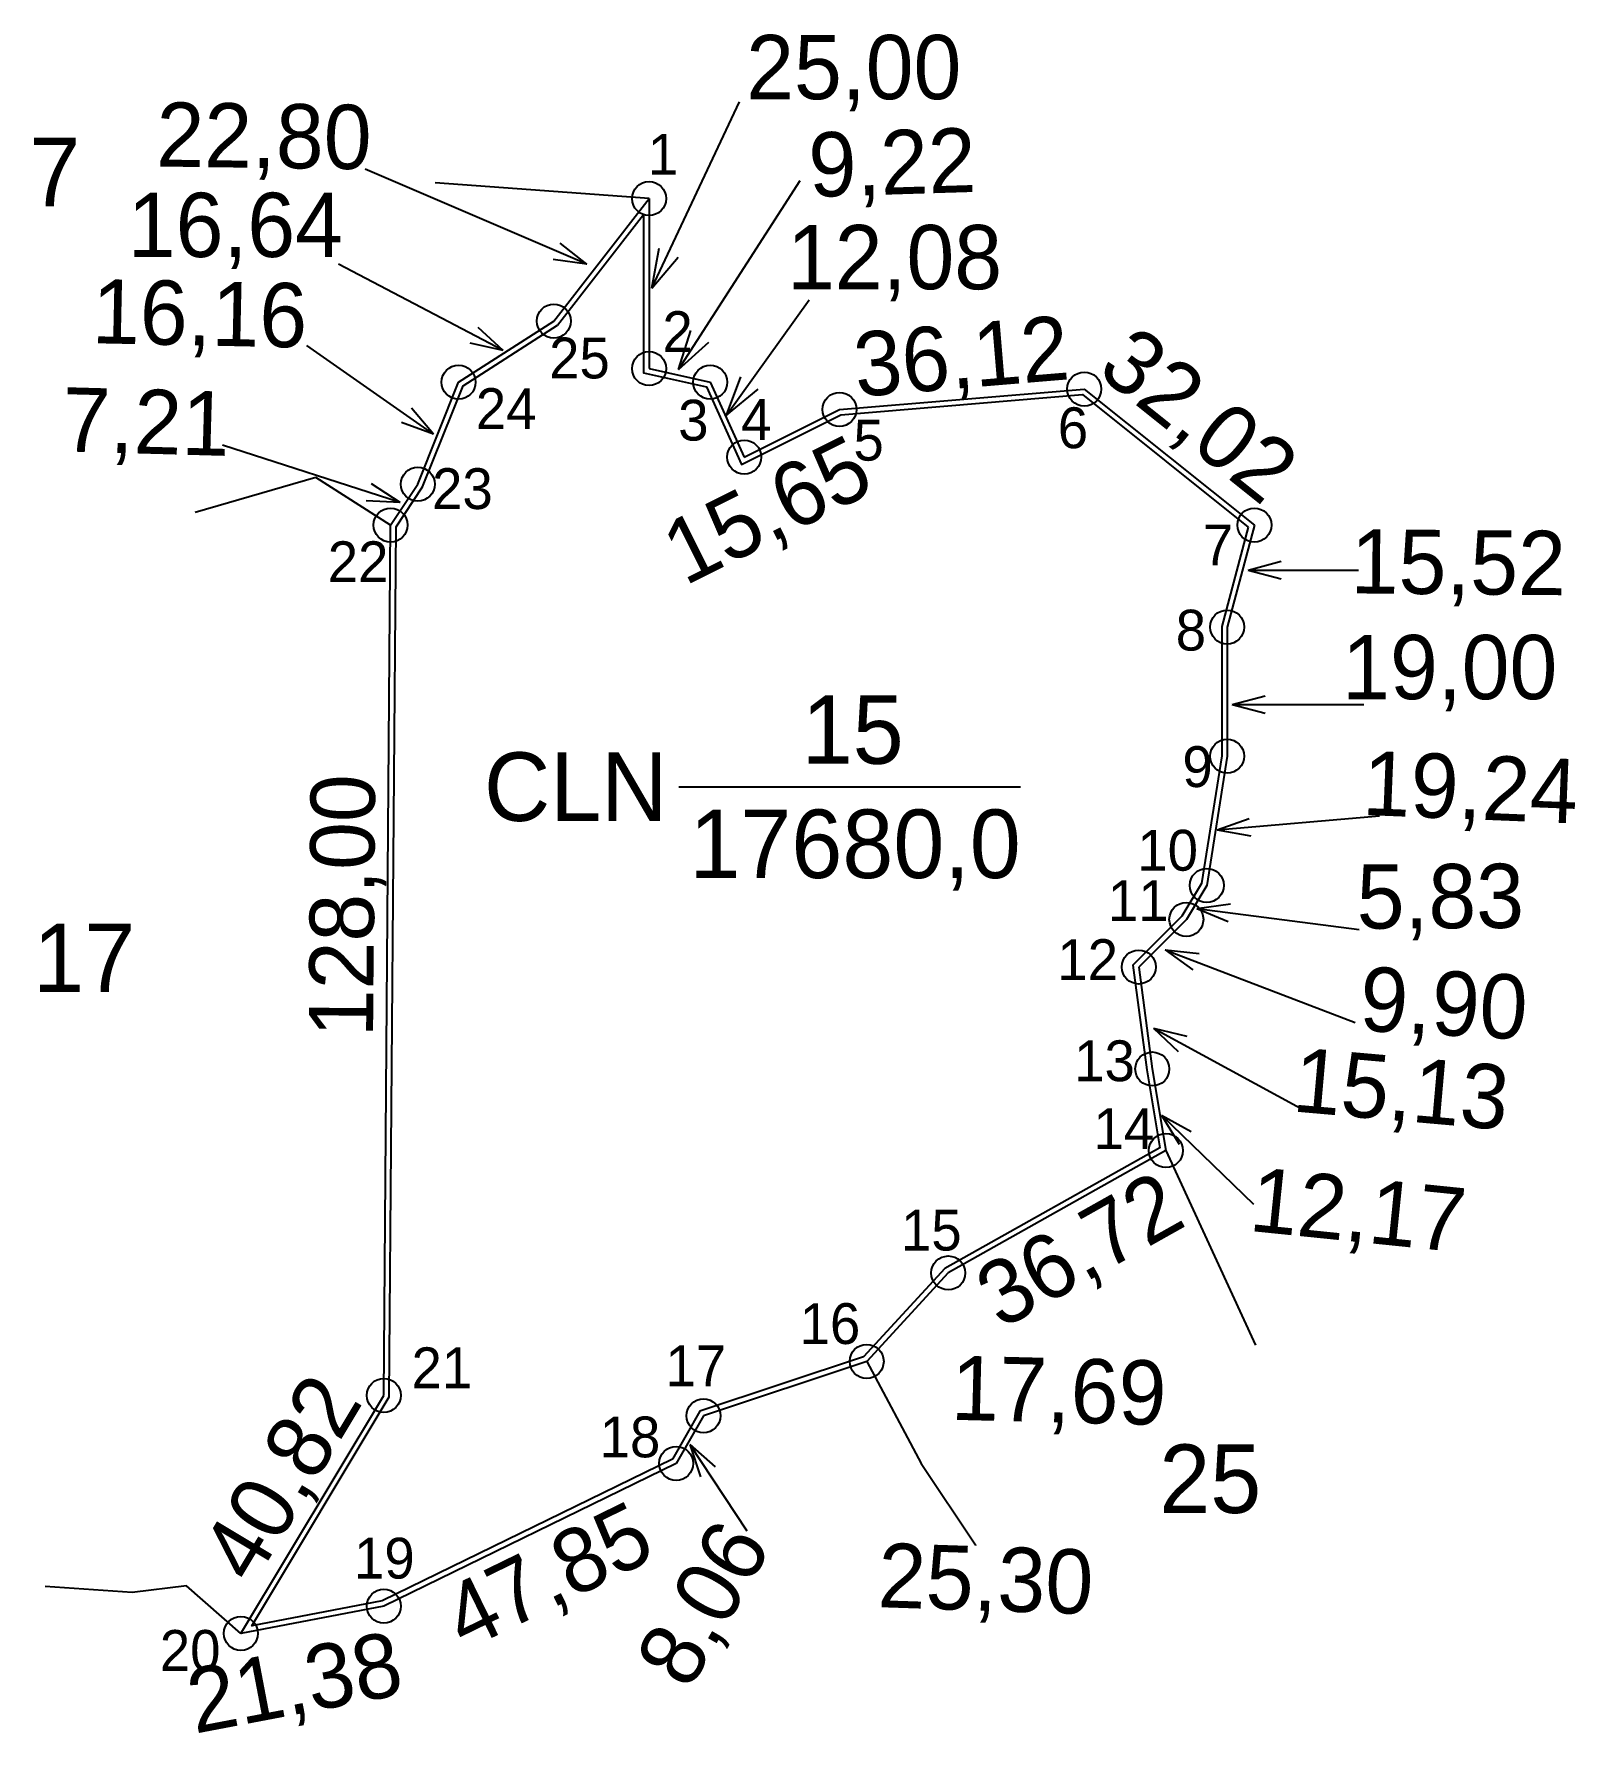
# Model space of a CAD drawing. Extents: x 553752 to 553978, y 1840775 to 1841025.
import ezdxf

# ---------------------------------------------------------------- set-up
doc = ezdxf.new("R2010")
doc.units = 0
for name, color, linetype in [('CanhThua', 7, 'Continuous'), ('ChieuDaiCanhThua', 7, 'Continuous'), ('Level 2', 7, 'Continuous'), ('Level 35', 7, 'Continuous'), ('MocDinhThua', 7, 'Continuous'), ('NhanDiaChinhThua', 7, 'Continuous'), ('NhanTuCan', 7, 'Continuous'), ('RauThua', 7, 'Continuous'), ('SoHieuDinhThua', 7, 'Continuous')]:
    doc.layers.add(name, color=color, linetype=linetype)

msp = doc.modelspace()

# ---------------------------------------------------------------- linework, layer by layer
at = {"layer": 'CanhThua'}
for p, q in [((553828, 1840983), (553842, 1841001)), ((553842, 1841001), (553842, 1840976)), ((553814, 1840974), (553828, 1840983)), ((553842, 1840976), (553851, 1840974)), ((553808, 1840959), (553814, 1840974)), ((553851, 1840974), (553856, 1840963)), ((553870, 1840970), (553906, 1840973)), ((553906, 1840973), (553931, 1840953)), ((553856, 1840963), (553870, 1840970)), ((553804, 1840953), (553808, 1840959)), ((553803, 1840825), (553804, 1840953)), ((553931, 1840953), (553927, 1840938)), ((553927, 1840938), (553927, 1840919)), ((553927, 1840919), (553924, 1840900)), ((553924, 1840900), (553921, 1840895)), ((553921, 1840895), (553914, 1840888)), ((553914, 1840888), (553916, 1840873)), ((553916, 1840873), (553918, 1840861)), ((553918, 1840861), (553886, 1840843)), ((553886, 1840843), (553874, 1840830)), ((553874, 1840830), (553850, 1840822)), ((553782, 1840790), (553803, 1840825)), ((553850, 1840822), (553846, 1840815)), ((553846, 1840815), (553803, 1840794)), ((553803, 1840794), (553782, 1840790))]:
    msp.add_line(p, q, dxfattribs=at)
at = {"layer": 'Level 2'}
msp.add_lwpolyline([(553930.09, 1840952.7), (553926.2, 1840938.1), (553926.2, 1840919.06), (553923.23, 1840900.28), (553920.36, 1840895.5), (553913.15, 1840888.29), (553915.21, 1840872.88), (553917.12, 1840861.42), (553885.5, 1840843.64), (553873.55, 1840830.69), (553849.46, 1840822.66), (553845.43, 1840815.61), (553802.75, 1840794.77), (553783.61, 1840791.12), (553803.8, 1840824.78), (553804.8, 1840952.75), (553808.71, 1840958.63), (553814.65, 1840973.47), (553828.55, 1840982.4), (553841.2, 1840998.67), (553841.2, 1840975.36), (553850.44, 1840973.31), (553855.62, 1840961.91), (553870.22, 1840969.22), (553905.75, 1840972.18)], close=True, dxfattribs=at)
at = {"layer": 'Level 35'}
for p, q in [((553842.42, 1840987.81), (553855.28, 1841015.22)), ((553832.86, 1840991.35), (553800.25, 1841005.34)), ((553846.33, 1840975.87), (553864.22, 1841003.66)), ((553832.86, 1840991.35), (553828.94, 1840994.44)), ((553842.42, 1840987.81), (553843.47, 1840993.71)), ((553820.56, 1840978.67), (553796.34, 1840991.35)), ((553832.86, 1840991.35), (553827.92, 1840992.07)), ((553842.42, 1840987.81), (553846.28, 1840992.4)), ((553853.41, 1840969.16), (553865.53, 1840986.13)), ((553820.56, 1840978.67), (553816.89, 1840982.06)), ((553846.33, 1840975.87), (553848.16, 1840981.59)), ((553810.31, 1840966.36), (553791.68, 1840979.42)), ((553820.56, 1840978.67), (553815.69, 1840979.76)), ((553846.33, 1840975.87), (553850.77, 1840979.91)), ((553853.41, 1840969.16), (553855.52, 1840974.78)), ((553853.41, 1840969.16), (553858.04, 1840972.97)), ((553810.31, 1840966.36), (553805.62, 1840968.07)), ((553810.31, 1840966.36), (553807.1, 1840970.19)), ((553805.4, 1840956.33), (553779.31, 1840964.72)), ((553805.4, 1840956.33), (553801.2, 1840959.04)), ((553805.4, 1840956.33), (553800.4, 1840956.57)), ((553930.1, 1840946.38), (553934.93, 1840947.68)), ((553930.1, 1840946.38), (553946.31, 1840946.38)), ((553930.1, 1840946.38), (553934.93, 1840945.09)), ((553927.74, 1840926.6), (553932.57, 1840927.9)), ((553927.74, 1840926.6), (553947.12, 1840926.6)), ((553927.74, 1840926.6), (553932.57, 1840925.31)), ((553925.55, 1840908.16), (553949.4, 1840910.21)), ((553925.55, 1840908.16), (553930.25, 1840909.86)), ((553925.55, 1840908.16), (553930.47, 1840907.28)), ((553922.54, 1840896.61), (553927.5, 1840897.28)), ((553922.54, 1840896.61), (553946.4, 1840893.52)), ((553922.54, 1840896.61), (553927.17, 1840894.71)), ((553917.9, 1840890.52), (553945.8, 1840879.86)), ((553917.9, 1840890.52), (553921.95, 1840887.59)), ((553917.9, 1840890.52), (553922.87, 1840890.01)), ((553916.19, 1840879.01), (553938.34, 1840866.97)), ((553916.19, 1840879.01), (553919.82, 1840875.57)), ((553916.19, 1840879.01), (553921.05, 1840877.84)), ((553917.36, 1840866.22), (553930.89, 1840853.12)), ((553917.36, 1840866.22), (553919.93, 1840861.93)), ((553917.36, 1840866.22), (553921.73, 1840863.79)), ((553847.99, 1840817.78), (553856.38, 1840805.1)), ((553847.99, 1840817.78), (553849.58, 1840813.04)), ((553847.99, 1840817.78), (553851.74, 1840814.47))]:
    msp.add_line(p, q, dxfattribs=at)
at = {"layer": 'MocDinhThua'}
for centre in [(553842, 1841001), (553828, 1840983), (553842, 1840976), (553814, 1840974), (553851, 1840974), (553906, 1840973), (553870, 1840970), (553856, 1840963), (553808, 1840959), (553804, 1840953), (553931, 1840953), (553927, 1840938), (553927, 1840919), (553924, 1840900), (553921, 1840895), (553914, 1840888), (553916, 1840873), (553918, 1840861), (553886, 1840843), (553874, 1840830), (553803, 1840825), (553850, 1840822), (553846, 1840815), (553803, 1840794), (553782, 1840790)]:
    msp.add_circle(centre, 2.5, dxfattribs=at)
at = {"layer": 'NhanDiaChinhThua'}
msp.add_line((553846.4, 1840914.52), (553896.61, 1840914.52), dxfattribs=at)
at = {"layer": 'RauThua'}
for p, q in [((553842, 1841001), (553810.58, 1841003.31)), ((553793, 1840960), (553775.28, 1840954.83)), ((553804, 1840953), (553793, 1840960)), ((553918, 1840861), (553931.15, 1840832.37)), ((553874, 1840830), (553882, 1840815)), ((553882, 1840815), (553890, 1840803)), ((553890, 1840803), (553890.02, 1840802.92)), ((553766, 1840796), (553753.22, 1840796.88)), ((553774, 1840797), (553766, 1840796)), ((553782, 1840790), (553774, 1840797))]:
    msp.add_line(p, q, dxfattribs=at)

# ---------------------------------------------------------------- texts
at = {"layer": 'ChieuDaiCanhThua'}
for s, rotation, p in [('25,00', 360, (553856.29, 1841015.62)), ('22,80', 359.2402, (553769.52, 1841005.73)), ('9,22', 1.7876, (553865.61, 1841001.23)), ('16,64', 0.0269, (553765.37, 1840992.41)), ('12,08', 359.9831, (553862.28, 1840987.68)), ('16,16', 358.8092, (553760.03, 1840979.74)), ('36,12', 4.7636, (553872.53, 1840971.83)), ('32,02', 321.3402, (553907.63, 1840975.41)), ('7,21', 358.4248, (553755.63, 1840963.83)), ('15,65', 26.5651, (553847.27, 1840943.99)), ('15,52', 359.5012, (553945.14, 1840942.95)), ('19,24', 357.6934, (553946.79, 1840910.37)), ('128,00', 89.5524, (553801.42, 1840877.65)), ('5,83', 0.2821, (553946.07, 1840893.63)), ('9,90', 356.8391, (553946.33, 1840878.66)), ('15,13', 354.969, (553936.45, 1840866.78)), ('12,17', 354.1635, (553930.06, 1840849.21)), ('36,72', 29.3578, (553893.76, 1840834.62)), ('17,69', 358.5584, (553886.33, 1840821.42)), ('40,82', 59.0362, (553783.78, 1840796.95)), ('47,85', 26.0296, (553814.93, 1840787.39)), ('8,06', 60.2551, (553847.88, 1840781.44)), ('25,30', 358.094, (553875.55, 1840793.86)), ('21,38', 10.7843, (553775.2, 1840775.23))]:
    msp.add_text(s, height=9.451, rotation=rotation, dxfattribs=at).set_placement(p)
msp.add_text('19,00', height=9.451, dxfattribs=at).set_placement((553943.92, 1840927.38))
at = {"layer": 'NhanDiaChinhThua'}
for s, p in [('15', (553864.45, 1840917.88)), ('CLN', (553817.74, 1840909.48)), ('17680,0', (553847.93, 1840901.08))]:
    msp.add_text(s, height=10.081, dxfattribs=at).set_placement(p)
at = {"layer": 'NhanTuCan'}
for s, height, p in [('7', 10.08, (553750.88, 1840999.88)), ('17', 10.081, (553751.45, 1840884.31)), ('25', 10.081, (553917.02, 1840807.7))]:
    msp.add_text(s, height=height, dxfattribs=at).set_placement(p)
at = {"layer": 'SoHieuDinhThua'}
for s, p in [('1', (553841.83, 1841004.52)), ('2', (553843.97, 1840978.44)), ('25', (553827.31, 1840974.56)), ('24', (553816.53, 1840967.12)), ('3', (553846.29, 1840965.42)), ('4', (553855.54, 1840965.51)), ('5', (553872.06, 1840962.47)), ('6', (553902.1, 1840964.3)), ('23', (553810.1, 1840955.35)), ('7', (553923.42, 1840947.05)), ('22', (553794.76, 1840944.6)), ('8', (553919.44, 1840934.54)), ('9', (553920.42, 1840914.47)), ('10', (553913.79, 1840902.17)), ('11', (553909.47, 1840894.77)), ('12', (553902.03, 1840886.08)), ('13', (553904.51, 1840871.21)), ('14', (553907.35, 1840861.23)), ('15', (553879.04, 1840846.3)), ('16', (553864.14, 1840832.56)), ('21', (553807.08, 1840826.06)), ('17', (553844.42, 1840826.35)), ('18', (553834.74, 1840815.89)), ('19', (553798.62, 1840798.06)), ('20', (553770.07, 1840784.49))]:
    msp.add_text(s, height=6, dxfattribs=at).set_placement(p)

doc.saveas('drawing.dxf')
